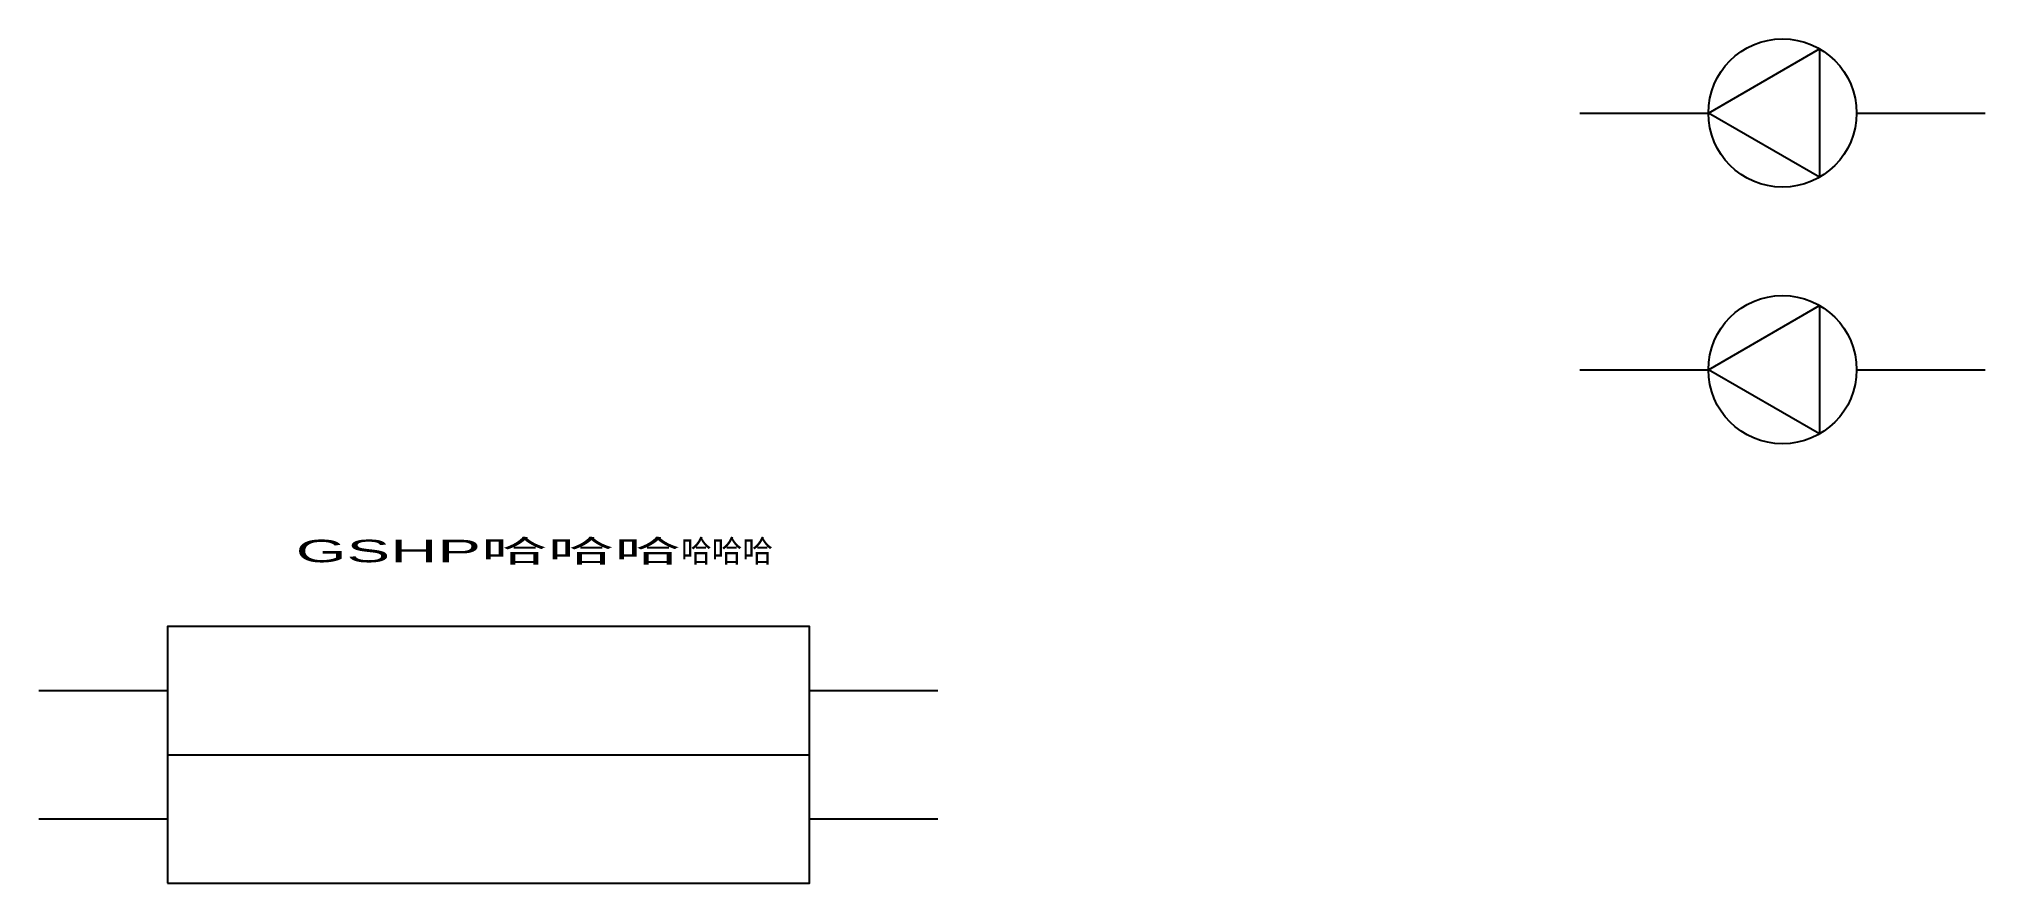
# Model space of a CAD drawing. Header units: metres. Extents: x -2 to 28.3, y 0 to 13.2.
import ezdxf
from ezdxf.enums import TextEntityAlignment as Align

# ---------------------------------------------------------------- set-up
doc = ezdxf.new("R2010")
doc.units = ezdxf.units.M
doc.styles.add('new', font='Adobe Fangsong Std')

# ---------------------------------------------------------------- blocks, each defined once
blk = doc.blocks.new('GSHP')
for p, q in [((-2, 3), (0, 3)), ((10, 3), (12, 3)), ((-2, 1), (0, 1)), ((10, 1), (12, 1))]:
    blk.add_line(p, q)
for points in [[(0, 0), (10, 0), (10, 4), (0, 4), (0, 0)], [(0, 2), (10, 2)]]:
    blk.add_lwpolyline(points)
at = {"style": 'new'}
blk.add_text('GSHP哈哈哈', height=0.35, dxfattribs=at).set_placement((2, 5), (8, 5), align=Align.ALIGNED)
blk = doc.blocks.new('BUMP')
blk.add_line((2.31, 0), (4.31, 0))
blk.add_lwpolyline([(-2, 0), (0, 0), (1.732, 1), (1.732, -1), (0, 0)])
blk.add_circle((1.1547, 0), 1.1547)

msp = doc.modelspace()

# ---------------------------------------------------------------- block references
for name, p in [('BUMP', (24, 12)), ('BUMP', (24, 8)), ('GSHP', (0, 0))]:
    msp.add_blockref(name, p)

# ---------------------------------------------------------------- texts
at = {"style": 'new'}
msp.add_text('哈哈哈', height=0.35, dxfattribs=at).set_placement((8, 5), (8, 5), align=Align.ALIGNED)

doc.saveas('drawing.dxf')
